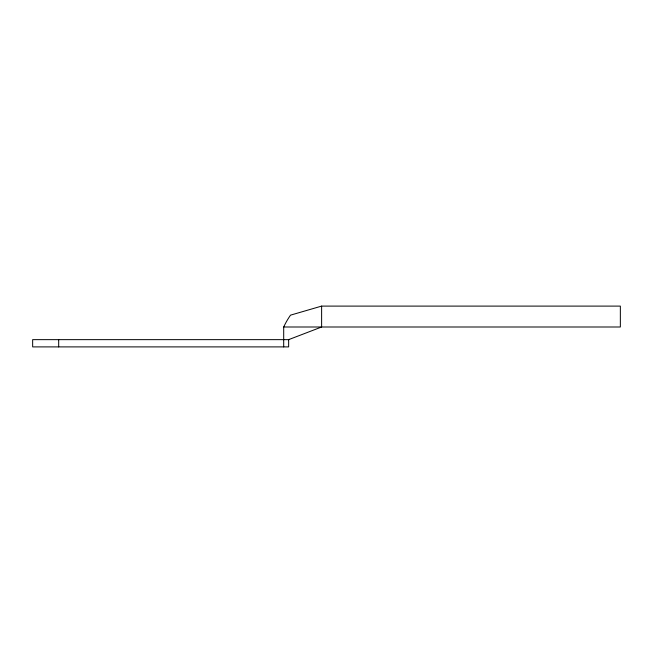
<?xml version="1.0" encoding="UTF-8"?>
<svg xmlns="http://www.w3.org/2000/svg" width="653" height="653" viewBox="0 0 653 653"><rect width="100%" height="100%" fill="white"/><g stroke="black" fill="none" stroke-linecap="round" stroke-linejoin="round"><path stroke-width="0.98" d="M283.696 326.998L620.35 326.998L620.35 306.102L321.619 306.102L290.512 315.154A77.968 77.968 0 0 0 283.696 326.998L283.696 346.898M288.952 339.642L32.65 339.642L32.65 346.898L288.642 346.898L288.642 339.642L321.619 326.998L321.619 306.102M58.68 339.642L58.68 346.898"/></g></svg>
